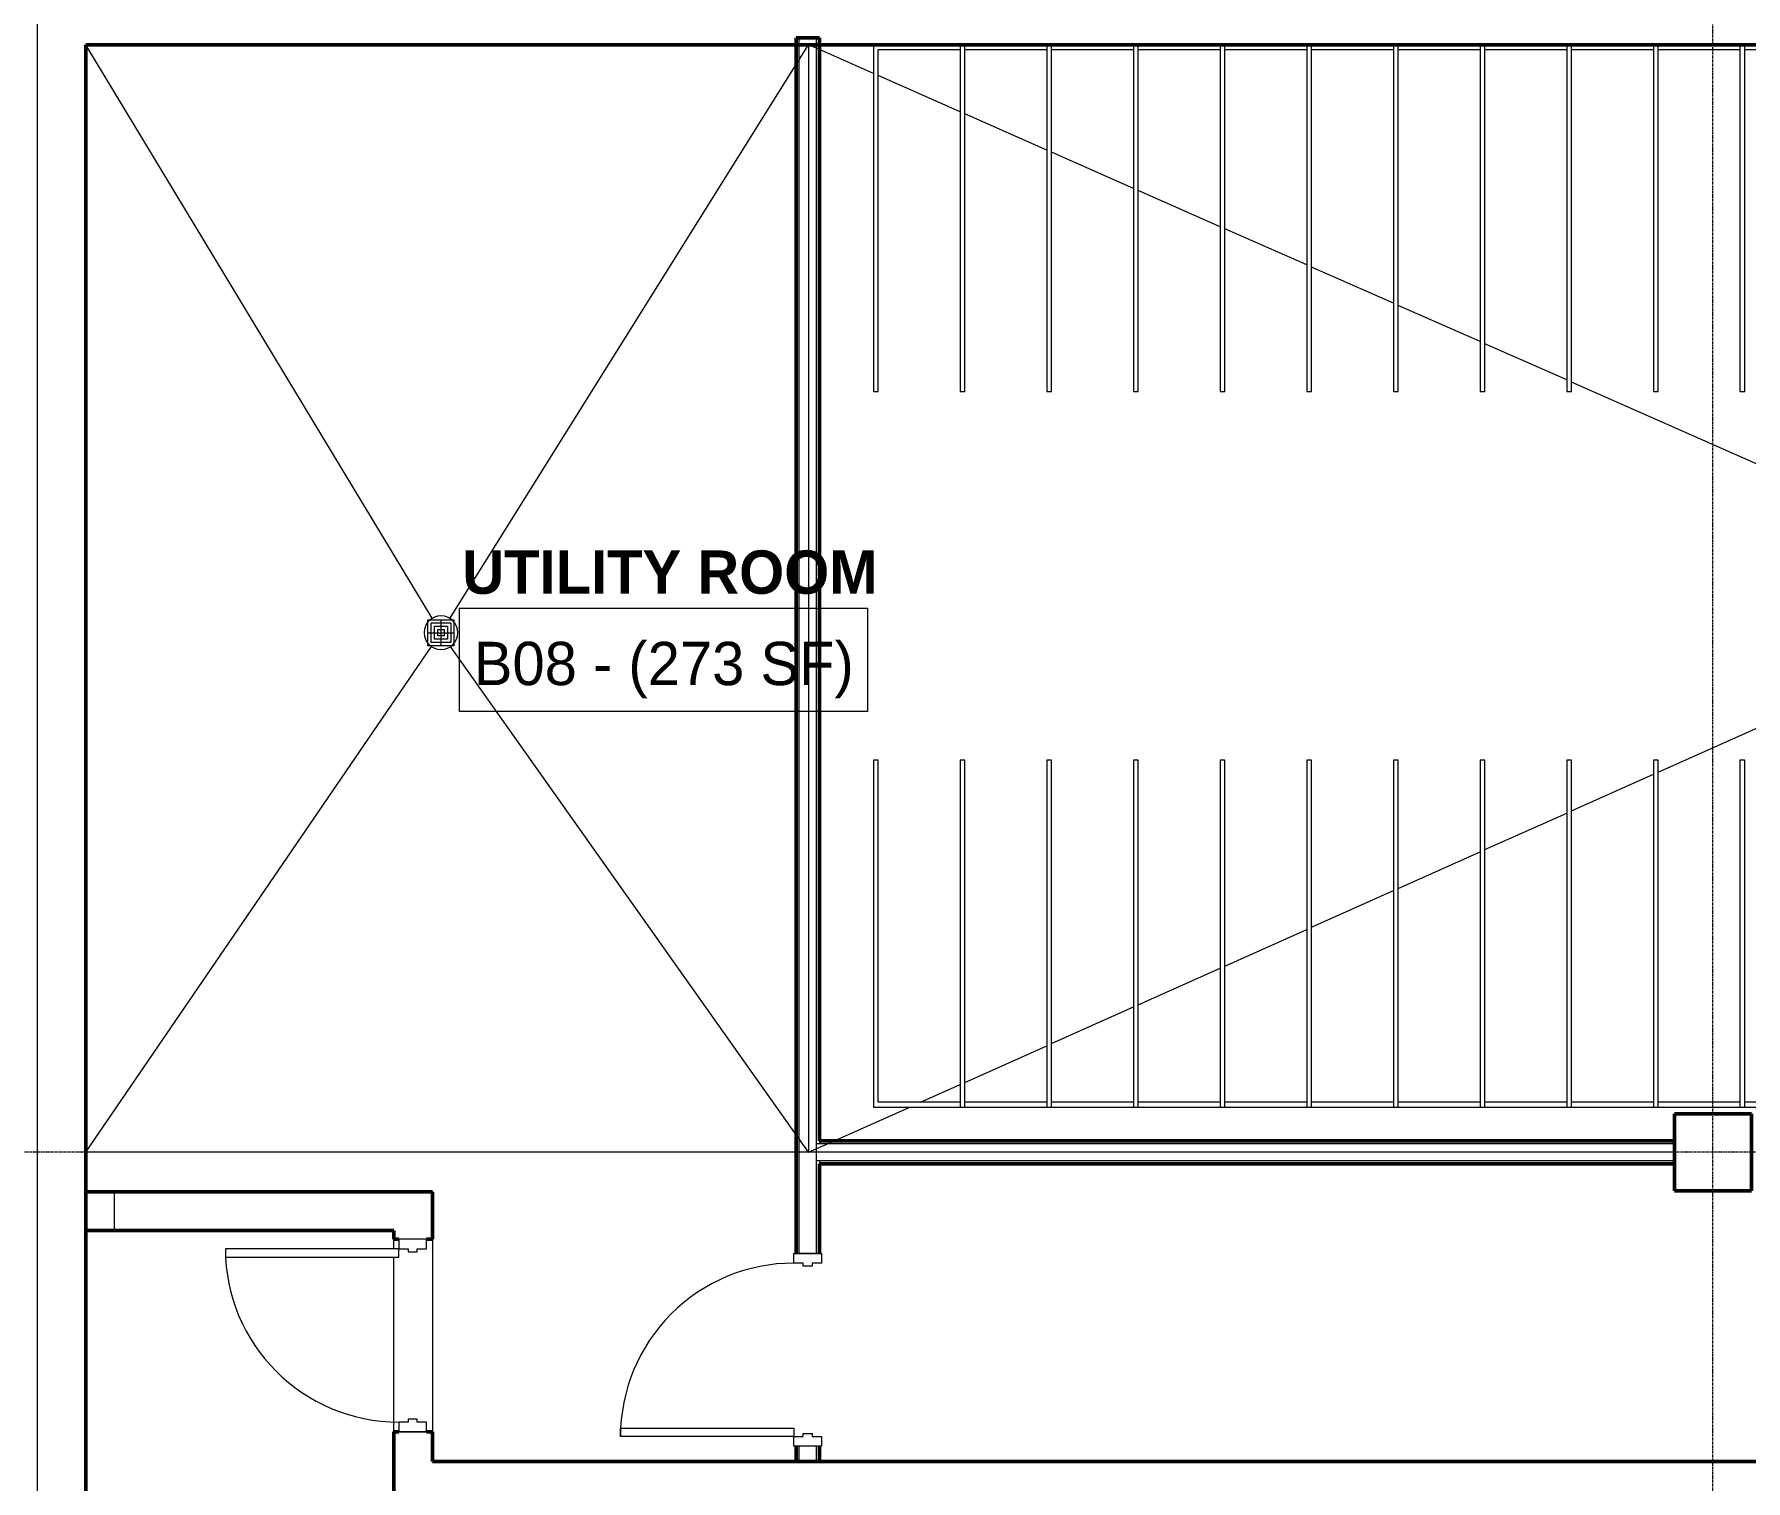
# Model space of a CAD drawing. Header units: inches. Extents: x -4218 to -1830, y 9767 to 12426.
# Drawn here: x -3830 to -3474.5, y 11779 to 12079.4 of the extents above; entities that cross this region are included whole.
import ezdxf

# ---------------------------------------------------------------- set-up
doc = ezdxf.new("R2010")
doc.units = ezdxf.units.IN
doc.header["$MEASUREMENT"] = 0
doc.linetypes.add('Grid Line 1_2_', pattern=[0.875, 0.5, -0.125, 0.125, -0.125])
for name, color, linetype, lineweight in [('0-1', 7, 'Continuous', 5), ('0-2', 90, 'Continuous', 20), ('0-3', 7, 'Continuous', 9), ('A-AREA-IDEN', 2, 'Continuous', 9), ('A-DOOR-1', 90, 'Continuous', 20), ('A-DOOR-2', 7, 'Continuous', 9), ('A-DOOR-FRAM-1', 90, 'Continuous', 20), ('A-FLOR-4', 192, 'Continuous', 9), ('A-FLOR-5', 71, 'Continuous', 13), ('A-FLOR-6', 255, 'Continuous', 13), ('A-GENM-1', 7, 'Continuous', 9), ('A-GENM-2', 252, 'Continuous', 9), ('A-WALL', 113, 'Continuous', 13), ('A-WALL-1', 50, 'Continuous', 13), ('A-WALL-2', 250, 'Continuous', 50), ('A-WALL-3', 253, 'Continuous', 9), ('A-WALL-4', 252, 'Continuous', 9), ('A-WALL-5', 7, 'Continuous', 9), ('I-WALL-1', 250, 'Continuous', 50), ('I-WALL-2', 253, 'Continuous', 9), ('I-WALL-3', 252, 'Continuous', 9), ('P-SANR-FIXT', 6, 'Continuous', 9), ('S-COLS', 52, 'Continuous', 9), ('S-COLS-1', 52, 'Continuous', 50), ('S-FNDN-3', 253, 'Continuous', 9), ('S-FNDN-6', 32, 'Continuous', 9), ('S-FNDN-7', 32, 'Continuous', 50), ('S-GRID-1', 1, 'Grid Line 1_2_', 9)]:
    doc.layers.add(name, color=color, linetype=linetype, lineweight=lineweight)
doc.styles.add('Century Gothic', font='ufonts.com_century-gothic.ttf', dxfattribs={"height": 9})
doc.styles.add('Century Gothic_B', font='GOTHICB.TTF', dxfattribs={"height": 9})

# ---------------------------------------------------------------- blocks, each defined once
blk = doc.blocks.new('Parking_Stall_Multiple - BIKE-2100576-BACKGROUND - BASEMENT')
at = {"layer": 'A-GENM-1'}
for p, q in [((72, 0), (0, 0)), ((0, 0), (0, -19)), ((72, -1), (72, 0)), ((1, -18), (1, -1)), ((1, -1), (72, -1)), ((72, -18), (0, -18)), ((0, -18), (0, -37)), ((0, -19), (72, -19)), ((72, -18), (1, -18)), ((1, -36), (1, -19)), ((1, -19), (72, -19)), ((72, -19), (72, -18)), ((72, -19), (72, -18)), ((72, -36), (0, -36)), ((0, -36), (0, -55)), ((0, -37), (72, -37)), ((72, -36), (1, -36)), ((1, -54), (1, -37)), ((1, -37), (72, -37)), ((72, -37), (72, -36)), ((72, -37), (72, -36)), ((72, -54), (0, -54)), ((0, -54), (0, -73)), ((0, -55), (72, -55)), ((72, -54), (1, -54)), ((1, -72), (1, -55)), ((1, -55), (72, -55)), ((72, -55), (72, -54)), ((72, -55), (72, -54)), ((72, -72), (0, -72)), ((0, -72), (0, -91)), ((0, -73), (72, -73)), ((72, -72), (1, -72)), ((1, -90), (1, -73)), ((1, -73), (72, -73)), ((72, -73), (72, -72)), ((72, -73), (72, -72)), ((72, -90), (0, -90)), ((0, -90), (0, -109)), ((0, -91), (72, -91)), ((72, -90), (1, -90)), ((1, -108), (1, -91)), ((1, -91), (72, -91)), ((72, -91), (72, -90)), ((72, -91), (72, -90)), ((72, -108), (0, -108)), ((0, -108), (0, -127)), ((0, -109), (72, -109)), ((72, -108), (1, -108)), ((1, -126), (1, -109)), ((1, -109), (72, -109)), ((72, -109), (72, -108)), ((72, -109), (72, -108)), ((72, -126), (0, -126)), ((0, -126), (0, -145)), ((0, -127), (72, -127)), ((72, -126), (1, -126)), ((1, -144), (1, -127)), ((1, -127), (72, -127)), ((72, -127), (72, -126)), ((72, -127), (72, -126)), ((72, -144), (0, -144)), ((0, -144), (0, -163)), ((0, -145), (72, -145)), ((72, -144), (1, -144)), ((1, -162), (1, -145)), ((1, -145), (72, -145)), ((72, -145), (72, -144)), ((72, -145), (72, -144)), ((72, -162), (0, -162)), ((0, -162), (0, -181)), ((0, -163), (72, -163)), ((72, -162), (1, -162)), ((1, -180), (1, -163)), ((1, -163), (72, -163)), ((72, -163), (72, -162)), ((72, -163), (72, -162)), ((72, -180), (0, -180)), ((0, -180), (0, -199)), ((0, -181), (72, -181)), ((72, -180), (1, -180)), ((1, -198), (1, -181)), ((1, -181), (72, -181)), ((72, -181), (72, -180)), ((72, -181), (72, -180))]:
    blk.add_line(p, q, dxfattribs=at)
blk = doc.blocks.new('HOLLOW METAL - COMMON_3-0 x 7-0 - HM DOOR-2191987-BACKGROUND - BASEMENT')
at = {"layer": 'A-DOOR-1'}
for p, q in [((16.25, -3.1875), (18, -3.1875)), ((16.25, -39.1875), (16.25, -3.1875)), ((18, -3.1875), (18, -39.1875)), ((18, -39.1875), (16.25, -39.1875))]:
    blk.add_line(p, q, dxfattribs=at)
at = {"layer": 'A-DOOR-2'}
blk.add_arc((18, -3.1875), 36, 180, 270, dxfattribs=at)
at = {"layer": 'A-DOOR-FRAM-1'}
for p, q in [((-20, 2.5625), (-18, 2.5625)), ((-20, -3.1875), (-20, 2.5625)), ((-18, 2.5625), (-18, 0.625)), ((-18, 0.625), (-17.375, 0.625)), ((-17.375, 0.625), (-17.375, -1.25)), ((17.375, 0.625), (18, 0.625)), ((17.375, -1.25), (17.375, 0.625)), ((18, 2.5625), (20, 2.5625)), ((18, 0.625), (18, 2.5625)), ((20, 2.5625), (20, -3.1875)), ((-18, -3.1875), (-20, -3.1875)), ((-18, -1.25), (-18, -3.1875)), ((-17.375, -1.25), (-18, -1.25)), ((18, -1.25), (17.375, -1.25)), ((18, -3.1875), (18, -1.25)), ((20, -3.1875), (18, -3.1875))]:
    blk.add_line(p, q, dxfattribs=at)
blk = doc.blocks.new('Parking_Stall_Multiple - BIKE-2100173-BACKGROUND - BASEMENT')
at = {"layer": 'A-GENM-1'}
for p, q in [((1, 181), (1, 198)), ((72, 181), (0, 181)), ((0, 180), (72, 180)), ((72, 181), (1, 181)), ((1, 163), (1, 180)), ((1, 180), (72, 180)), ((72, 180), (72, 181)), ((72, 180), (72, 181)), ((72, 163), (0, 163)), ((0, 162), (72, 162)), ((72, 163), (1, 163)), ((1, 145), (1, 162)), ((1, 162), (72, 162)), ((72, 162), (72, 163)), ((72, 162), (72, 163)), ((72, 145), (0, 145)), ((0, 144), (72, 144)), ((72, 145), (1, 145)), ((1, 127), (1, 144)), ((1, 144), (72, 144)), ((72, 144), (72, 145)), ((72, 144), (72, 145)), ((72, 127), (0, 127)), ((0, 126), (72, 126)), ((72, 127), (1, 127)), ((1, 109), (1, 126)), ((1, 126), (72, 126)), ((72, 126), (72, 127)), ((72, 126), (72, 127)), ((72, 109), (0, 109)), ((0, 108), (72, 108)), ((72, 109), (1, 109)), ((1, 91), (1, 108)), ((1, 108), (72, 108)), ((72, 108), (72, 109)), ((72, 108), (72, 109)), ((72, 91), (0, 91)), ((0, 90), (72, 90)), ((72, 91), (1, 91)), ((1, 73), (1, 90)), ((1, 90), (72, 90)), ((72, 90), (72, 91)), ((72, 90), (72, 91)), ((72, 73), (0, 73)), ((0, 72), (72, 72)), ((72, 73), (1, 73)), ((1, 55), (1, 72)), ((1, 72), (72, 72)), ((72, 72), (72, 73)), ((72, 72), (72, 73)), ((72, 55), (0, 55)), ((0, 54), (72, 54)), ((72, 55), (1, 55)), ((1, 37), (1, 54)), ((1, 54), (72, 54)), ((72, 54), (72, 55)), ((72, 54), (72, 55)), ((72, 37), (0, 37)), ((0, 36), (72, 36)), ((72, 37), (1, 37)), ((1, 19), (1, 36)), ((1, 36), (72, 36)), ((72, 36), (72, 37)), ((72, 36), (72, 37)), ((72, 19), (0, 19)), ((0, 18), (72, 18)), ((72, 19), (1, 19)), ((1, 1), (1, 18)), ((1, 18), (72, 18)), ((72, 18), (72, 19)), ((72, 18), (72, 19)), ((72, 1), (1, 1)), ((72, 0), (72, 1)), ((0, 0), (72, 0))]:
    blk.add_line(p, q, dxfattribs=at)
at = {"layer": 'A-GENM-2'}
for p, q in [((0, 199), (0, 180)), ((0, 181), (0, 162)), ((0, 163), (0, 144)), ((0, 145), (0, 126)), ((0, 127), (0, 108)), ((0, 109), (0, 90)), ((0, 91), (0, 72)), ((0, 73), (0, 54)), ((0, 55), (0, 36)), ((0, 37), (0, 18)), ((0, 19), (0, 0))]:
    blk.add_line(p, q, dxfattribs=at)
blk = doc.blocks.new('CTR - 1st Phase - Common Walls_rvt-1-BACKGROUND - BASEMENT')
at = {"layer": 'A-WALL-1'}
for p, q in [((-3671.14, 11826.18), (-3671.14, 12078.59)), ((-3667.51, 11848.94), (-3667.51, 12078.59)), ((-3666.89, 11849.56), (-3666.89, 11848.94)), ((-3666.89, 11848.94), (-3667.51, 11848.94)), ((-3667.51, 11845.44), (-3667.51, 11848.94)), ((-3667.51, 11845.44), (-3667.51, 11848.94)), ((-3489.32, 11848.94), (-3666.89, 11848.94)), ((-3666.89, 11845.44), (-3667.51, 11845.44)), ((-3667.51, 11826.18), (-3667.51, 11845.44)), ((-3489.32, 11845.44), (-3666.89, 11845.44)), ((-3666.89, 11845.44), (-3666.89, 11844.81)), ((-3671.14, 11782.99), (-3671.14, 11786.18)), ((-3667.51, 11782.99), (-3667.51, 11786.18))]:
    blk.add_line(p, q, dxfattribs=at)
at = {"layer": 'I-WALL-1'}
for p, q in [((-3671.76, 12078.59), (-3671.76, 11826.18)), ((-3666.89, 12078.59), (-3671.76, 12078.59)), ((-3666.89, 11849.56), (-3666.89, 12078.59)), ((-3489.32, 11849.56), (-3666.89, 11849.56)), ((-3666.89, 11844.81), (-3489.32, 11844.81)), ((-3666.89, 11826.18), (-3666.89, 11844.81)), ((-3671.76, 11786.18), (-3671.76, 11782.99)), ((-3666.89, 11782.99), (-3666.89, 11786.18)), ((-3671.76, 11782.99), (-3666.89, 11782.99))]:
    blk.add_line(p, q, dxfattribs=at)
at = {"layer": 'I-WALL-2'}
for p, q in [((-3671.76, 12078.59), (-3671.76, 12077.19)), ((-3671.76, 12078.59), (-3666.89, 12078.59)), ((-3666.89, 12077.19), (-3666.89, 12078.59)), ((-3666.89, 11826.18), (-3671.76, 11826.18)), ((-3666.89, 11782.99), (-3671.76, 11782.99))]:
    blk.add_line(p, q, dxfattribs=at)
at = {"layer": 'I-WALL-3'}
for p, q in [((-3671.76, 12077.19), (-3671.76, 11826.18)), ((-3666.89, 11849.56), (-3666.89, 12077.19)), ((-3489.32, 11849.56), (-3666.89, 11849.56)), ((-3666.89, 11844.81), (-3489.32, 11844.81)), ((-3666.89, 11826.18), (-3666.89, 11844.81)), ((-3671.76, 11786.18), (-3671.76, 11782.99)), ((-3666.89, 11782.99), (-3666.89, 11786.18))]:
    blk.add_line(p, q, dxfattribs=at)
at = {"layer": '0-2'}
for name, p, rotation in [('Parking_Stall_Multiple - BIKE-2100173-BACKGROUND - BASEMENT', (-3655.71, 12077.19), 269.9999999999967), ('Parking_Stall_Multiple - BIKE-2100576-BACKGROUND - BASEMENT', (-3655.71, 11856.59), 90.0000000000033), ('HOLLOW METAL - COMMON_3-0 x 7-0 - HM DOOR-2191987-BACKGROUND - BASEMENT', (-3669.07, 11806.18), 270)]:
    blk.add_blockref(name, p, dxfattribs=dict(at, rotation=rotation))
blk = doc.blocks.new('HOLLOW METAL - COMMON_3-0 x 7-0 - HM DOOR-2453422-BACKGROUND - BASEMENT')
at = {"layer": 'A-DOOR-1'}
for p, q in [((18, 39.25), (16.25, 39.25)), ((16.25, 39.25), (16.25, 3.25)), ((18, 3.25), (18, 39.25)), ((16.25, 3.25), (18, 3.25))]:
    blk.add_line(p, q, dxfattribs=at)
at = {"layer": 'A-DOOR-2'}
blk.add_arc((18, 3.25), 36, 90, 180, dxfattribs=at)
at = {"layer": 'A-DOOR-FRAM-1'}
for p, q in [((-18, 3.25), (-20, 3.25)), ((-20, 3.25), (-20, -2.5)), ((-18, 1.3125), (-18, 3.25)), ((-17.375, 1.3125), (-18, 1.3125)), ((-17.375, -0.5625), (-17.375, 1.3125)), ((18, 1.3125), (17.375, 1.3125)), ((17.375, 1.3125), (17.375, -0.5625)), ((18, 3.25), (18, 1.3125)), ((20, 3.25), (18, 3.25)), ((20, -2.5), (20, 3.25)), ((-20, -2.5), (-18, -2.5)), ((-18, -2.5), (-18, -0.5625)), ((-18, -0.5625), (-17.375, -0.5625)), ((17.375, -0.5625), (18, -0.5625)), ((18, -0.5625), (18, -2.5)), ((18, -2.5), (20, -2.5))]:
    blk.add_line(p, q, dxfattribs=at)
blk = doc.blocks.new('CTR - 1st Phase -Stairs _ Elevators_rvt-1-BACKGROUND - BASEMENT')
at = {"layer": 'A-WALL-2'}
for p, q in [((-3755.32, 11838.99), (-3819.32, 11838.99)), ((-3819.32, 11838.99), (-3819.32, 11830.99)), ((-3747.32, 11838.99), (-3755.32, 11838.99)), ((-3747.32, 11829.18), (-3747.32, 11838.99)), ((-3819.32, 11830.99), (-3755.32, 11830.99)), ((-3755.32, 11830.99), (-3755.32, 11829.18)), ((-3755.32, 11829.18), (-3754.32, 11829.18)), ((-3748.57, 11829.18), (-3747.32, 11829.18)), ((-3754.32, 11789.18), (-3755.32, 11789.18)), ((-3755.32, 11789.18), (-3755.32, 11774.99)), ((-3747.32, 11789.18), (-3748.57, 11789.18)), ((-3747.32, 11782.99), (-3747.32, 11789.18)), ((-3203.32, 11782.99), (-3747.32, 11782.99))]:
    blk.add_line(p, q, dxfattribs=at)
at = {"layer": 'A-WALL-3'}
for p, q in [((-3819.32, 11830.99), (-3819.32, 11838.99)), ((-3755.32, 11838.99), (-3819.32, 11838.99)), ((-3755.32, 11838.99), (-3747.32, 11838.99)), ((-3748.57, 11789.18), (-3754.32, 11789.18))]:
    blk.add_line(p, q, dxfattribs=at)
at = {"layer": 'A-WALL-4'}
for p, q in [((-3755.32, 11829.18), (-3754.32, 11829.18)), ((-3748.57, 11829.18), (-3747.32, 11829.18)), ((-3754.32, 11789.18), (-3755.32, 11789.18)), ((-3747.32, 11789.18), (-3748.57, 11789.18))]:
    blk.add_line(p, q, dxfattribs=at)
at = {"layer": 'A-WALL-5'}
for p, q in [((-3755.32, 11827.18), (-3755.32, 11829.18)), ((-3747.32, 11829.18), (-3747.32, 11789.18)), ((-3755.32, 11789.18), (-3755.32, 11825.43))]:
    blk.add_line(p, q, dxfattribs=at)
at = {"layer": 'S-FNDN-3'}
blk.add_line((-3819.32, 11822.99), (-3819.32, 11846.99), dxfattribs=at)
at = {"layer": '0-3', "rotation": 89.99999999999085}
blk.add_blockref('HOLLOW METAL - COMMON_3-0 x 7-0 - HM DOOR-2453422-BACKGROUND - BASEMENT', (-3751.07, 11809.18), dxfattribs=at)
blk = doc.blocks.new('Concrete-Rectangular-Column - ONE-1856735-BACKGROUND - BASEMENT')
at = {"layer": 'S-COLS-1'}
for p, q in [((8, 8), (-8, 8)), ((-8, 8), (-8, -8)), ((8, -8), (8, 8)), ((-8, -8), (8, -8))]:
    blk.add_line(p, q, dxfattribs=at)
blk = doc.blocks.new('Drain-Floor-WATTS-Square-Stainless_Steel_Strainer-Type_FD-1200-M - 2_ Outlet with 5_ Strainer-2528673-BACKGROUND - BASEMENT')
at = {"layer": 'P-SANR-FIXT'}
for p, q in [((-2.707, -2.707), (-2.707, 2.707)), ((-2.707, 2.707), (2.707, 2.707)), ((-2.03025, -2.03025), (-2.03025, 2.03025)), ((-2.03025, 2.03025), (2.03025, 2.03025)), ((-1.3535, -1.3535), (-1.3535, 1.3535)), ((-1.3535, 1.3535), (1.3535, 1.3535)), ((-0.67675, -0.67675), (-0.67675, 0.67675)), ((-0.67675, 0.67675), (0.67675, 0.67675)), ((0, 2.707), (0, -2.707)), ((0.67675, 0.67675), (0.67675, -0.67675)), ((1.3535, 1.3535), (1.3535, -1.3535)), ((2.03025, 2.03025), (2.03025, -2.03025)), ((2.707, 2.707), (2.707, -2.707)), ((-2.707, 0), (2.707, 0)), ((2.707, -2.707), (-2.707, -2.707)), ((2.03025, -2.03025), (-2.03025, -2.03025)), ((1.3535, -1.3535), (-1.3535, -1.3535)), ((0.67675, -0.67675), (-0.67675, -0.67675))]:
    blk.add_line(p, q, dxfattribs=at)
for start, end in [(360, 180), (180, 360)]:
    blk.add_arc((0, 0), 3.5, start, end, dxfattribs=at)

msp = doc.modelspace()

# ---------------------------------------------------------------- linework, layer by layer
at = {"layer": 'A-AREA-IDEN', "flags": 128}
msp.add_lwpolyline([(-3741.72, 11960.2), (-3656.95, 11960.2), (-3656.95, 11938.7), (-3741.72, 11938.7)], close=True, dxfattribs=at)
at = {"layer": 'A-FLOR-4'}
for p, q in [((-3819.32, 11838.99), (-3747.32, 11838.99)), ((-3747.32, 11838.99), (-3747.32, 11782.99)), ((-3755.32, 11830.99), (-3819.32, 11830.99)), ((-3755.32, 11827.18), (-3755.32, 11830.99)), ((-3755.32, 11774.99), (-3755.32, 11825.43)), ((-3747.32, 11782.99), (-3204.37, 11782.99))]:
    msp.add_line(p, q, dxfattribs=at)
at = {"layer": 'A-FLOR-5'}
for p, q in [((-3747.35, 11958.08), (-3819.32, 12077.19)), ((-3655.71, 12071.23), (-3667.51, 12076.44)), ((-3743.69, 11958.05), (-3671.76, 12073.08)), ((-3637.71, 12063.27), (-3654.71, 12070.79)), ((-3619.71, 12055.32), (-3636.71, 12062.83)), ((-3601.71, 12047.36), (-3618.71, 12054.87)), ((-3583.71, 12039.4), (-3600.71, 12046.92)), ((-3565.71, 12031.45), (-3582.71, 12038.96)), ((-3547.71, 12023.49), (-3564.71, 12031.01)), ((-3529.71, 12015.54), (-3546.71, 12023.05)), ((-3511.71, 12007.58), (-3528.71, 12015.09)), ((-3414.23, 11964.49), (-3510.71, 12007.14)), ((-3492.71, 11926.15), (-3414.51, 11961.14)), ((-3819.32, 11847.19), (-3747.5, 11952.22)), ((-3669.19, 11847.19), (-3743.54, 11952.25)), ((-3510.71, 11918.1), (-3493.71, 11925.71)), ((-3528.71, 11910.05), (-3511.71, 11917.65)), ((-3546.71, 11901.99), (-3529.71, 11909.6)), ((-3564.71, 11893.94), (-3547.71, 11901.54)), ((-3582.71, 11885.88), (-3565.71, 11893.49)), ((-3600.71, 11877.83), (-3583.71, 11885.44)), ((-3618.71, 11869.78), (-3601.71, 11877.38)), ((-3636.71, 11861.72), (-3619.71, 11869.33)), ((-3645.95, 11857.59), (-3637.71, 11861.28)), ((-3665.28, 11848.94), (-3648.18, 11856.59))]:
    msp.add_line(p, q, dxfattribs=at)
at = {"layer": 'A-FLOR-6'}
for p, q in [((-3671.75, 12073.1), (-3669.19, 12077.19)), ((-3667.51, 12076.45), (-3669.19, 12077.19)), ((-3669.19, 12077.19), (-3669.19, 11847.19)), ((-3489.32, 11847.19), (-3819.32, 11847.19)), ((-3669.19, 11847.19), (-3665.28, 11848.94))]:
    msp.add_line(p, q, dxfattribs=at)
at = {"layer": 'A-WALL'}
msp.add_line((-3829.32, 9901.19), (-3829.32, 12087.19), dxfattribs=at)
at = {"layer": 'S-FNDN-6'}
msp.add_line((-3813.32, 11830.99), (-3813.32, 11838.99), dxfattribs=at)
at = {"layer": 'S-FNDN-7'}
for p, q in [((-3819.32, 10188.19), (-3819.32, 12077.19)), ((-3819.32, 12077.19), (-2910.12, 12077.19))]:
    msp.add_line(p, q, dxfattribs=at)
at = {"layer": 'S-GRID-1'}
for p, q in [((-3481.32, 9836.18), (-3481.32, 12376.81)), ((-1830.2, 11847.19), (-4168.71, 11847.19))]:
    msp.add_line(p, q, dxfattribs=at)

# ---------------------------------------------------------------- block references
at = {"layer": '0-1'}
for name in ['CTR - 1st Phase - Common Walls_rvt-1-BACKGROUND - BASEMENT', 'CTR - 1st Phase -Stairs _ Elevators_rvt-1-BACKGROUND - BASEMENT']:
    msp.add_blockref(name, (0, 0), dxfattribs=at)
at = {"layer": 'P-SANR-FIXT'}
msp.add_blockref('Drain-Floor-WATTS-Square-Stainless_Steel_Strainer-Type_FD-1200-M - 2_ Outlet with 5_ Strainer-2528673-BACKGROUND - BASEMENT', (-3745.54, 11955.09), dxfattribs=at)
at = {"layer": 'S-COLS'}
msp.add_blockref('Concrete-Rectangular-Column - ONE-1856735-BACKGROUND - BASEMENT', (-3481.32, 11847.19), dxfattribs=at)

# ---------------------------------------------------------------- texts
at = {"layer": 'A-AREA-IDEN', "char_height": 9, "attachment_point": 1}
for s, insert, width, style in [('UTILITY ROOM', (-3741.1, 11972.17), 100.899, 'Century Gothic_B'), ('B08 - (273 SF)', (-3738.72, 11953.2), 95.142, 'Century Gothic')]:
    msp.add_mtext(s, dxfattribs=dict(at, insert=insert, width=width, style=style))

doc.saveas('drawing.dxf')
